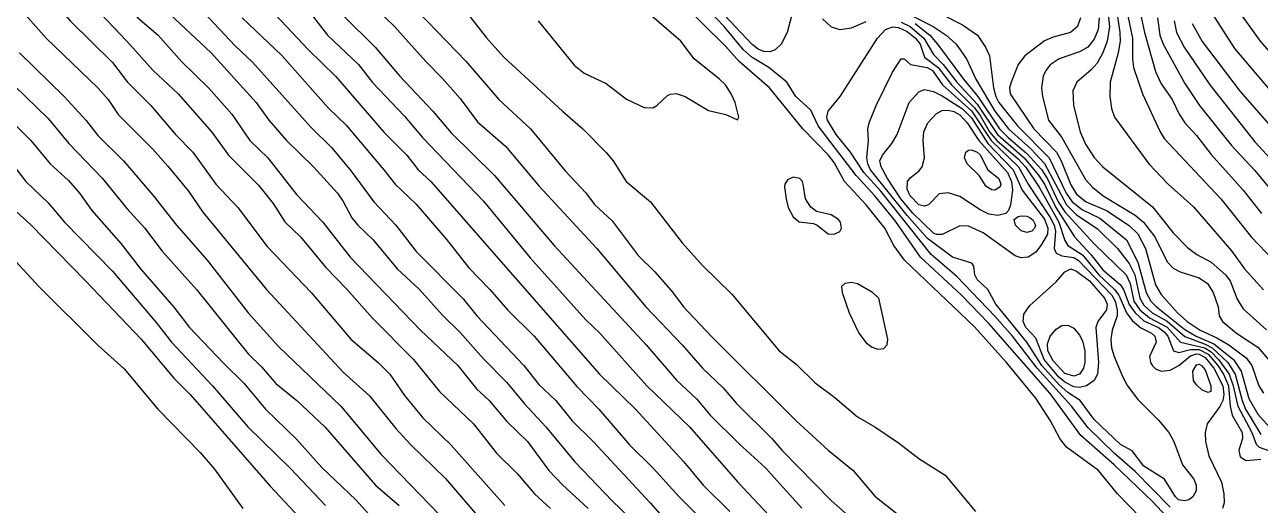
# Model space of a CAD drawing. Extents: x 474277 to 475042, y 254928 to 255625.
# Drawn here: x 474723.27 to 474755.69, y 255515.71 to 255528.33 of the extents above; entities that cross this region are included whole.
import ezdxf

# ---------------------------------------------------------------- set-up
doc = ezdxf.new("R2010")
doc.units = 0
doc.header["$MEASUREMENT"] = 0
doc.layers.add('BaseMapV2_DTM_export_MonNov09090547073261 — entities', color=1, linetype='CONTINUOUS')

msp = doc.modelspace()

# ---------------------------------------------------------------- linework, layer by layer
at = {"layer": 'BaseMapV2_DTM_export_MonNov09090547073261 — entities', "color": 15, "linetype": 'Continuous', "true_color": 0xb7484b}
for points in [[(474722.944, 255536.254, 89.25), (474723.386, 255535.794, 89.25), (474723.999, 255535.028, 89.25), (474725.033, 255534.011, 89.25), (474726.931, 255531.961, 89.25), (474727.275, 255531.5, 89.25), (474728.636, 255530.064, 89.25), (474729.173, 255529.339, 89.25), (474729.71, 255528.733, 89.25), (474730.707, 255527.682, 89.25), (474731.426, 255526.977, 89.25), (474732.7, 255525.503, 89.25), (474733.295, 255524.906, 89.25), (474733.595, 255524.523, 89.25), (474733.927, 255524.211, 89.25), (474738.356, 255519.156, 89.25), (474739.301, 255518.235, 89.25), (474740.568, 255516.855, 89.25), (474741.077, 255516.242, 89.25), (474741.776, 255515.552, 89.25)], [(474722.579, 255532.26, 90.25), (474724.33, 255530.657, 90.25), (474724.924, 255529.967, 90.25), (474725.646, 255529.219, 90.25), (474726.239, 255528.51, 90.25), (474726.773, 255528.05, 90.25), (474727.386, 255527.36, 90.25), (474728.1, 255526.66, 90.25), (474728.7, 255525.98, 90.25), (474729.18, 255525.29, 90.25), (474729.652, 255524.83, 90.25), (474730.4, 255523.868, 90.25), (474731.09, 255523.143, 90.25), (474731.806, 255522.223, 90.25), (474733.652, 255520.306, 90.25), (474734.633, 255519.386, 90.25), (474735.121, 255518.772, 90.25), (474735.461, 255518.461, 90.25), (474735.921, 255517.914, 90.25), (474736.464, 255517.392, 90.25), (474737.023, 255516.625, 90.25), (474737.378, 255516.254, 90.25), (474738.059, 255515.628, 90.25)], [(474722.579, 255531.332, 90.5), (474723.499, 255530.442, 90.5), (474724.113, 255529.764, 90.5), (474724.573, 255529.345, 90.5), (474725.953, 255527.897, 90.5), (474726.64, 255527.13, 90.5), (474727.295, 255526.516, 90.5), (474728.176, 255525.51, 90.5), (474728.621, 255524.906, 90.5), (474729.403, 255524.12, 90.5), (474729.787, 255523.631, 90.5), (474730.093, 255523.153, 90.5), (474730.506, 255522.759, 90.5), (474731.167, 255521.953, 90.5), (474731.704, 255521.402, 90.5), (474732.394, 255520.622, 90.5), (474733.472, 255519.539, 90.5), (474734.157, 255518.7, 90.5), (474735.048, 255517.852, 90.5), (474735.649, 255517.085, 90.5), (474736.195, 255516.549, 90.5), (474736.646, 255516.012, 90.5), (474737.071, 255515.628, 90.5)], [(474722.426, 255530.58, 90.75), (474723.729, 255529.172, 90.75), (474724.057, 255528.893, 90.75), (474724.463, 255528.433, 90.75), (474725.569, 255527.337, 90.75), (474725.967, 255526.823, 90.75), (474726.577, 255526.21, 90.75), (474727.225, 255525.443, 90.75), (474727.68, 255524.983, 90.75), (474728.285, 255524.14, 90.75), (474728.866, 255523.529, 90.75), (474729.633, 255522.509, 90.75), (474730.785, 255521.303, 90.75), (474731.827, 255520.076, 90.75), (474732.544, 255519.462, 90.75), (474732.854, 255519.151, 90.75), (474733.237, 255518.593, 90.75), (474733.713, 255518.005, 90.75), (474734.464, 255517.289, 90.75), (474735.869, 255515.705, 90.75)], [(474726.873, 255529.825, 89.75), (474728.79, 255527.777, 89.75), (474729.25, 255527.347, 89.75), (474730.783, 255525.63, 89.75), (474731.32, 255525.103, 89.75), (474731.811, 255524.523, 89.75), (474732.432, 255523.679, 89.75), (474733.007, 255523.066, 89.75), (474733.542, 255522.376, 89.75), (474734.771, 255521.133, 89.75), (474735.135, 255520.689, 89.75), (474736.367, 255519.386, 89.75), (474736.764, 255518.888, 89.75), (474737.205, 255518.465, 89.75), (474737.633, 255517.929, 89.75), (474738.182, 255517.392, 89.75), (474739.684, 255515.782, 89.75), (474740.675, 255514.642, 89.75)], [(474754.476, 255529.592, 84.75), (474755.69, 255527.897, 84.75), (474756.297, 255527.207, 84.75)], [(474733.085, 255529.2, 88.25), (474734.847, 255527.375, 88.25), (474735.712, 255526.363, 88.25), (474736.538, 255525.596, 88.25), (474737.454, 255524.49, 88.25), (474737.991, 255523.919, 88.25), (474738.221, 255523.612, 88.25), (474738.681, 255523.18, 88.25), (474739.371, 255522.271, 88.25), (474739.803, 255521.839, 88.25), (474740.275, 255521.303, 88.25), (474740.556, 255520.919, 88.25), (474741.288, 255520.14, 88.25), (474743.512, 255517.933, 88.25), (474744.356, 255517.162, 88.25), (474745.011, 255516.625, 88.25), (474745.582, 255515.954, 88.25), (474746.655, 255515.1, 88.25)], [(474723.09, 255528.817, 91), (474723.835, 255527.973, 91), (474725.187, 255526.67, 91), (474725.455, 255526.363, 91), (474725.723, 255525.975, 91), (474726.629, 255525.06, 91), (474727.026, 255524.614, 91), (474727.563, 255523.957, 91), (474727.946, 255523.404, 91), (474729.613, 255521.379, 91), (474731.627, 255519.21, 91), (474732.317, 255518.587, 91), (474733.007, 255517.725, 91), (474733.39, 255517.306, 91), (474734.31, 255516.42, 91), (474735.154, 255515.434, 91)], [(474734.541, 255529.078, 88), (474735.384, 255527.983, 88), (474735.844, 255527.474, 88), (474737.378, 255526.056, 88), (474737.916, 255525.596, 88), (474738.528, 255524.971, 88), (474738.707, 255524.753, 88), (474739.054, 255524.216, 88), (474739.69, 255523.679, 88), (474740.518, 255522.606, 88), (474741.058, 255522.012, 88), (474741.825, 255521.255, 88), (474743.066, 255519.769, 88), (474743.512, 255519.414, 88), (474744.014, 255518.926, 88), (474744.531, 255518.542, 88), (474745.122, 255518.039, 88), (474745.582, 255517.77, 88), (474746.195, 255517.355, 88), (474746.732, 255516.94, 88), (474747.422, 255516.504, 88), (474748.223, 255515.552, 88)], [(474752.559, 255515.387, 88), (474751.946, 255516.014, 88), (474751.449, 255516.625, 88), (474750.61, 255517.239, 88), (474750.437, 255517.469, 88), (474750.189, 255517.929, 88), (474749.799, 255518.529, 88), (474749.032, 255519.462, 88), (474748.189, 255520.4, 88), (474746.359, 255522.146, 88), (474746.078, 255522.529, 88), (474745.841, 255522.989, 88), (474745.352, 255523.603, 88), (474744.78, 255524.216, 88), (474744.508, 255524.713, 88), (474744.364, 255524.906, 88), (474743.692, 255525.596, 88), (474742.816, 255526.67, 88), (474742.016, 255527.36, 88), (474741.671, 255527.761, 88), (474740.438, 255528.97, 88)], [(474751.66, 255528.97, 86.75), (474751.733, 255528.28, 86.75), (474751.671, 255527.897, 86.75), (474751.563, 255527.59, 86.75), (474751.409, 255527.319, 86.75), (474751.256, 255527.147, 86.75), (474750.876, 255526.823, 86.75), (474750.772, 255526.593, 86.75), (474750.794, 255526.21, 86.75), (474750.964, 255525.52, 86.75), (474751.103, 255525.192, 86.75), (474751.333, 255524.846, 86.75), (474751.563, 255524.602, 86.75), (474752.866, 255523.545, 86.75), (474753.403, 255522.867, 86.75), (474753.786, 255522.476, 86.75), (474754.029, 255522.299, 86.75), (474754.4, 255522.093, 86.75), (474754.783, 255521.767, 86.75), (474754.902, 255521.609, 86.75), (474755.09, 255521.127, 86.75), (474755.243, 255520.873, 86.75), (474755.857, 255520.321, 86.75)], [(474751.892, 255528.893, 86.5), (474752.01, 255528.127, 86.5), (474752.018, 255527.897, 86.5), (474751.963, 255527.59, 86.5), (474751.753, 255526.823, 86.5), (474751.749, 255526.44, 86.5), (474751.791, 255526.133, 86.5), (474751.871, 255525.903, 86.5), (474752.766, 255524.676, 86.5), (474753.272, 255524.14, 86.5), (474753.94, 255523.552, 86.5), (474754.936, 255522.396, 86.5), (474755.277, 255521.916, 86.5), (474755.78, 255521.37, 86.5)], [(474752.146, 255528.893, 86.25), (474752.336, 255527.973, 86.25), (474752.337, 255527.437, 86.25), (474752.37, 255527.207, 86.25), (474752.602, 255526.516, 86.25), (474753.062, 255525.52, 86.25), (474753.173, 255525.342, 86.25), (474754.658, 255523.756, 86.25), (474755.453, 255522.759, 86.25), (474756.039, 255522.146, 86.25)], [(474754.205, 255528.97, 85), (474755.013, 255527.706, 85), (474756.154, 255526.363, 85)], [(474726.95, 255528.732, 90), (474728.163, 255527.59, 90), (474729.344, 255526.286, 90), (474729.679, 255525.826, 90), (474730.142, 255525.29, 90), (474730.843, 255524.6, 90), (474731.473, 255523.91, 90), (474731.627, 255523.689, 90), (474731.857, 255523.259, 90), (474732.01, 255523.064, 90), (474732.41, 255522.683, 90), (474733.044, 255521.916, 90), (474733.62, 255521.389, 90), (474734.234, 255520.702, 90), (474734.694, 255520.252, 90), (474735.307, 255519.556, 90), (474735.921, 255518.939, 90), (474736.381, 255518.376, 90), (474736.946, 255517.775, 90), (474737.701, 255516.855, 90), (474738.681, 255515.827, 90), (474739.141, 255515.392, 90)], [(474728.972, 255528.51, 89.5), (474730.017, 255527.519, 89.5), (474731.243, 255526.14, 89.5), (474731.704, 255525.689, 89.5), (474732.696, 255524.523, 89.5), (474732.987, 255524.14, 89.5), (474733.544, 255523.617, 89.5), (474734.35, 255522.683, 89.5), (474734.924, 255521.945, 89.5), (474735.479, 255521.379, 89.5), (474735.939, 255520.842, 89.5), (474736.64, 255520.152, 89.5), (474737.761, 255518.829, 89.5), (474738.333, 255518.235, 89.5), (474739.141, 255517.297, 89.5), (474739.755, 255516.696, 89.5), (474740.445, 255515.932, 89.5), (474741.444, 255514.938, 89.5)], [(474730.783, 255528.602, 89), (474731.217, 255528.05, 89), (474732.032, 255527.283, 89), (474732.394, 255526.814, 89), (474733.237, 255525.931, 89), (474733.711, 255525.366, 89), (474735.307, 255523.696, 89), (474736.534, 255522.207, 89), (474737.991, 255520.579, 89), (474738.362, 255520.229, 89), (474739.598, 255518.849, 89), (474740.71, 255517.775, 89), (474741.981, 255516.319, 89), (474743.064, 255515.168, 89)], [(474731.627, 255528.573, 88.75), (474732.462, 255527.743, 88.75), (474733.113, 255526.977, 88.75), (474733.981, 255526.056, 88.75), (474734.464, 255525.492, 88.75), (474735.599, 255524.37, 88.75), (474737.163, 255522.529, 88.75), (474739.576, 255519.922, 88.75), (474740.371, 255519.002, 88.75), (474740.905, 255518.496, 88.75), (474741.26, 255518.082, 88.75), (474742.03, 255517.315, 88.75), (474742.697, 255516.702, 88.75), (474743.665, 255515.64, 88.75)], [(474732.47, 255528.766, 88.5), (474732.976, 255528.28, 88.5), (474733.792, 255527.36, 88.5), (474734.234, 255526.918, 88.5), (474734.694, 255526.391, 88.5), (474735.154, 255525.781, 88.5), (474735.886, 255525.136, 88.5), (474736.764, 255524.098, 88.5), (474738.283, 255522.453, 88.5), (474739.568, 255520.919, 88.5), (474740.52, 255519.922, 88.5), (474741.059, 255519.309, 88.5), (474741.595, 255518.795, 88.5), (474741.952, 255518.389, 88.5), (474742.873, 255517.469, 88.5), (474743.138, 255517.162, 88.5), (474744.432, 255515.835, 88.5), (474745.582, 255514.822, 88.5)], [(474741.978, 255525.835, 87.75), (474742.01, 255525.903, 87.75), (474741.912, 255526.286, 87.75), (474741.809, 255526.516, 87.75), (474741.656, 255526.747, 87.75), (474741.505, 255526.9, 87.75), (474740.835, 255527.437, 87.75), (474740.489, 255527.897, 87.75), (474739.601, 255528.66, 87.75)], [(474753.71, 255514.9, 88.25), (474752.866, 255515.814, 88.25), (474751.855, 255516.779, 88.25), (474750.988, 255517.545, 88.25), (474750.182, 255518.65, 88.25), (474748.572, 255520.489, 88.25), (474747.856, 255521.226, 88.25), (474746.779, 255522.223, 88.25), (474746.119, 255523.169, 88.25), (474745.582, 255523.835, 88.25), (474745.085, 255524.37, 88.25), (474744.094, 255525.673, 88.25), (474743.895, 255526.083, 88.25), (474743.505, 255526.44, 88.25), (474743.269, 255526.823, 88.25), (474742.796, 255527.207, 88.25), (474742.361, 255527.468, 88.25), (474742.131, 255527.666, 88.25), (474741.62, 255528.28, 88.25), (474741.189, 255528.74, 88.25)], [(474742.959, 255527.667, 88.5), (474742.822, 255527.616, 88.5), (474742.668, 255527.622, 88.5), (474742.515, 255527.689, 88.5), (474742.361, 255527.81, 88.5), (474741.481, 255528.74, 88.5)], [(474743.396, 255528.587, 88.5), (474743.276, 255528.127, 88.5), (474743.122, 255527.82, 88.5), (474742.959, 255527.667, 88.5)], [(474744.202, 255528.484, 88.25), (474744.432, 255528.271, 88.25), (474744.662, 255528.204, 88.25), (474744.968, 255528.25, 88.25), (474745.352, 255528.415, 88.25)], [(474746.195, 255528.748, 87.75), (474747.108, 255528.28, 87.75), (474747.449, 255528.05, 87.75), (474747.711, 255527.82, 87.75), (474747.983, 255527.437, 87.75), (474748.227, 255526.9, 87.75), (474748.726, 255526.055, 87.75), (474749.089, 255525.596, 87.75), (474749.684, 255525.06, 87.75), (474750.029, 255524.688, 87.75), (474750.605, 255523.603, 87.75), (474750.873, 255523.34, 87.75), (474751.409, 255522.976, 87.75), (474751.946, 255522.45, 87.75), (474752.253, 255522.057, 87.75), (474752.404, 255521.763, 87.75), (474752.532, 255521.149, 87.75), (474752.636, 255520.969, 87.75), (474752.858, 255520.766, 87.75), (474753.25, 255520.544, 87.75), (474753.71, 255520.14, 87.75), (474754.246, 255519.944, 87.75), (474754.43, 255519.846, 87.75), (474754.84, 255519.462, 87.75), (474755.031, 255519.156, 87.75), (474755.217, 255518.465, 87.75), (474755.309, 255518.235, 87.75), (474755.703, 255517.575, 87.75)], [(474747.345, 255528.594, 87.5), (474747.882, 255528.324, 87.5), (474748.273, 255528.05, 87.5), (474748.484, 255527.743, 87.5), (474748.586, 255527.513, 87.5), (474748.689, 255526.67, 87.5), (474748.753, 255526.44, 87.5), (474748.832, 255526.286, 87.5), (474749.318, 255525.673, 87.5), (474750.154, 255524.83, 87.5), (474750.601, 255523.91, 87.5), (474750.754, 255523.679, 87.5), (474751.026, 255523.467, 87.5), (474751.486, 255523.248, 87.5), (474752.185, 255522.683, 87.5), (474752.483, 255522.091, 87.5), (474752.699, 255521.303, 87.5), (474752.82, 255521.072, 87.5), (474752.971, 255520.919, 87.5), (474753.71, 255520.331, 87.5), (474754.013, 255520.152, 87.5), (474754.476, 255519.955, 87.5), (474754.991, 255519.539, 87.5), (474755.195, 255519.232, 87.5), (474755.396, 255518.519, 87.5), (474755.626, 255518.105, 87.5), (474755.933, 255517.768, 87.5)], [(474750.973, 255528.51, 87.25), (474750.892, 255528.28, 87.25), (474750.716, 255528.127, 87.25), (474750.259, 255528.006, 87.25), (474750.029, 255527.906, 87.25), (474749.51, 255527.513, 87.25), (474749.339, 255527.286, 87.25), (474749.153, 255526.823, 87.25), (474749.111, 255526.67, 87.25), (474749.133, 255526.516, 87.25), (474749.749, 255525.596, 87.25), (474750.342, 255524.983, 87.25), (474750.467, 255524.753, 87.25), (474750.719, 255524.129, 87.25), (474750.873, 255523.878, 87.25), (474751.126, 255523.679, 87.25), (474751.654, 255523.449, 87.25), (474752.253, 255523.055, 87.25), (474752.477, 255522.836, 87.25), (474752.677, 255522.453, 87.25), (474752.943, 255521.503, 87.25), (474753.096, 255521.247, 87.25), (474753.519, 255520.766, 87.25), (474753.776, 255520.536, 87.25), (474754.116, 255520.306, 87.25), (474754.553, 255520.105, 87.25), (474754.869, 255519.922, 87.25), (474755.32, 255519.587, 87.25), (474755.469, 255519.386, 87.25), (474755.657, 255518.849, 87.25), (474755.78, 255518.655, 87.25)], [(474751.462, 255528.51, 87), (474751.44, 255528.203, 87), (474751.333, 255527.95, 87), (474751.171, 255527.743, 87), (474750.949, 255527.616, 87), (474750.412, 255527.43, 87), (474750.182, 255527.279, 87), (474750.065, 255527.13, 87), (474749.997, 255526.977, 87), (474749.954, 255526.67, 87), (474749.982, 255526.44, 87), (474750.139, 255525.826, 87), (474750.489, 255525.367, 87), (474751.103, 255524.267, 87), (474751.291, 255524.063, 87), (474751.568, 255523.833, 87), (474752.406, 255523.333, 87), (474752.632, 255523.143, 87), (474752.923, 255522.759, 87), (474753.25, 255522.107, 87), (474753.403, 255521.937, 87), (474753.587, 255521.839, 87), (474754.093, 255521.686, 87), (474754.311, 255521.533, 87), (474754.453, 255521.303, 87), (474754.585, 255520.919, 87), (474754.614, 255520.689, 87), (474754.698, 255520.536, 87), (474755.072, 255520.229, 87), (474755.626, 255519.867, 87), (474756.037, 255519.386, 87)], [(474752.524, 255528.74, 86), (474752.651, 255528.127, 86), (474752.943, 255527.098, 86), (474753.096, 255526.78, 86), (474753.379, 255526.363, 86), (474753.561, 255525.98, 86), (474753.71, 255525.75, 86), (474754.016, 255525.424, 86), (474754.4, 255524.921, 86), (474755.246, 255523.986, 86), (474755.726, 255523.373, 86)], [(474752.998, 255528.51, 85.75), (474753.056, 255528.05, 85.75), (474753.142, 255527.82, 85.75), (474753.71, 255526.789, 85.75), (474754.094, 255526.21, 85.75), (474754.936, 255525.159, 85.75), (474755.55, 255524.502, 85.75), (474756.01, 255523.945, 85.75)], [(474736.739, 255528.433, 87.75), (474737.684, 255527.267, 87.75), (474737.949, 255527.053, 87.75), (474738.528, 255526.785, 87.75), (474739.064, 255526.374, 87.75), (474739.524, 255526.151, 87.75), (474739.755, 255526.148, 87.75), (474739.86, 255526.21, 87.75), (474740.138, 255526.471, 87.75), (474740.215, 255526.508, 87.75), (474740.368, 255526.522, 87.75), (474740.598, 255526.445, 87.75), (474741.211, 255526.08, 87.75), (474741.671, 255525.969, 87.75), (474741.978, 255525.835, 87.75)], [(474753.326, 255515.664, 88.5), (474752.406, 255516.601, 88.5), (474751.869, 255517.07, 88.5), (474751.179, 255517.747, 88.5), (474750.742, 255518.312, 88.5), (474749.841, 255519.309, 88.5), (474749.191, 255520.152, 88.5), (474748.726, 255520.681, 88.5), (474747.729, 255521.717, 88.5), (474747.055, 255522.299, 88.5), (474745.735, 255523.96, 88.5), (474745.286, 255524.446, 88.5), (474744.937, 255524.983, 88.5), (474744.561, 255525.443, 88.5), (474744.333, 255525.826, 88.5), (474744.315, 255525.903, 88.5), (474744.349, 255526.056, 88.5), (474744.67, 255526.44, 88.5), (474745.651, 255527.973, 88.5), (474745.86, 255528.203, 88.5), (474746.042, 255528.271, 88.5), (474746.195, 255528.256, 88.5), (474746.425, 255528.153, 88.5), (474746.646, 255527.973, 88.5), (474746.769, 255527.82, 88.5), (474746.885, 255527.475, 88.5), (474747.238, 255527.207, 88.5), (474747.589, 255526.747, 88.5), (474748.189, 255526.146, 88.5), (474748.342, 255525.942, 88.5), (474748.59, 255525.52, 88.5), (474748.776, 255525.29, 88.5), (474749.339, 255524.805, 88.5), (474749.53, 255524.6, 88.5), (474749.894, 255524.063, 88.5), (474750.406, 255523.143, 88.5), (474750.566, 255522.665, 88.5), (474750.643, 255522.536, 88.5), (474751.026, 255522.286, 88.5), (474751.453, 255521.763, 88.5), (474751.871, 255521.379, 88.5), (474751.983, 255521.226, 88.5), (474752.183, 255520.766, 88.5), (474752.329, 255520.566, 88.5), (474752.559, 255520.371, 88.5), (474752.841, 255520.229, 88.5), (474752.928, 255520.152, 88.5), (474752.958, 255519.999, 88.5), (474752.786, 255519.616, 88.5), (474752.811, 255519.462, 88.5), (474752.866, 255519.37, 88.5), (474752.943, 255519.296, 88.5), (474753.096, 255519.234, 88.5), (474753.326, 255519.263, 88.5), (474753.556, 255519.387, 88.5), (474753.863, 255519.634, 88.5), (474754.016, 255519.69, 88.5), (474754.093, 255519.681, 88.5), (474754.246, 255519.594, 88.5), (474754.477, 255519.309, 88.5), (474754.706, 255518.853, 88.5), (474754.737, 255518.619, 88.5), (474754.706, 255518.467, 88.5), (474754.63, 255518.31, 88.5), (474754.302, 255517.852, 88.5), (474754.249, 255517.622, 88.5), (474754.254, 255517.392, 88.5), (474754.342, 255517.009, 88.5), (474754.671, 255516.319, 88.5), (474754.738, 255516.012, 88.5), (474754.742, 255515.782, 88.5), (474754.703, 255515.628, 88.5)], [(474746.272, 255528.394, 88.25), (474746.502, 255528.282, 88.25), (474746.861, 255527.973, 88.25), (474747.115, 255527.545, 88.25), (474747.372, 255527.283, 88.25), (474747.727, 255526.823, 88.25), (474748.266, 255526.239, 88.25), (474748.799, 255525.443, 88.25), (474749.498, 255524.83, 88.25), (474749.876, 255524.383, 88.25), (474750.029, 255524.142, 88.25), (474750.328, 255523.526, 88.25), (474750.82, 255522.759, 88.25), (474751.249, 255522.299, 88.25), (474751.563, 255521.89, 88.25), (474752.023, 255521.503, 88.25), (474752.101, 255521.379, 88.25), (474752.253, 255520.987, 88.25), (474752.406, 255520.767, 88.25), (474752.636, 255520.559, 88.25), (474753.019, 255520.377, 88.25), (474753.173, 255520.269, 88.25), (474753.263, 255520.152, 88.25), (474753.417, 255519.769, 88.25), (474753.556, 255519.72, 88.25), (474753.863, 255519.804, 88.25), (474754.093, 255519.803, 88.25), (474754.323, 255519.678, 88.25), (474754.578, 255519.386, 88.25), (474754.731, 255519.156, 88.25), (474754.855, 255518.849, 88.25), (474754.9, 255518.312, 88.25), (474754.959, 255518.082, 88.25), (474755.22, 255517.622, 88.25), (474755.229, 255517.469, 88.25), (474755.134, 255517.162, 88.25), (474755.166, 255516.986, 88.25), (474755.32, 255516.889, 88.25), (474755.703, 255516.923, 88.25)], [(474746.637, 255528.357, 88), (474747.02, 255528.05, 88), (474747.225, 255527.82, 88), (474747.902, 255526.9, 88), (474748.285, 255526.44, 88), (474748.853, 255525.596, 88), (474749.075, 255525.366, 88), (474749.569, 255524.951, 88), (474749.952, 255524.53, 88), (474750.106, 255524.285, 88), (474750.386, 255523.679, 88), (474750.566, 255523.419, 88), (474751.333, 255522.573, 88), (474752.171, 255521.763, 88), (474752.274, 255521.533, 88), (474752.378, 255521.072, 88), (474752.536, 255520.842, 88), (474752.789, 255520.632, 88), (474753.25, 255520.389, 88), (474753.598, 255519.999, 88), (474754.242, 255519.846, 88), (474754.4, 255519.742, 88), (474754.598, 255519.539, 88), (474754.878, 255519.156, 88), (474754.983, 255518.849, 88), (474755.1, 255518.312, 88), (474755.472, 255517.622, 88), (474755.581, 255517.315, 88), (474755.66, 255517.239, 88), (474756.087, 255517.086, 88)], [(474753.436, 255528.433, 85.5), (474753.497, 255528.127, 85.5), (474753.696, 255527.743, 85.5), (474754.367, 255526.747, 85.5), (474755.55, 255525.255, 85.5), (474756.777, 255523.924, 85.5)], [(474753.907, 255528.357, 85.25), (474754.17, 255527.889, 85.25), (474755.166, 255526.573, 85.25), (474756.963, 255524.523, 85.25)], [(474723.128, 255527.59, 91.25), (474724.305, 255526.44, 91.25), (474724.879, 255525.81, 91.25), (474725.186, 255525.419, 91.25), (474725.861, 255524.753, 91.25), (474726.643, 255523.841, 91.25), (474727.25, 255523.066, 91.25), (474728.059, 255522.146, 91.25), (474729.137, 255520.766, 91.25), (474729.94, 255519.876, 91.25), (474731.566, 255518.312, 91.25), (474732.624, 255517.046, 91.25), (474735.18, 255514.402, 91.25)], [(474721.406, 255527.283, 91.75), (474723.43, 255525.29, 91.75), (474723.933, 255524.676, 91.75), (474724.419, 255524.242, 91.75), (474724.707, 255523.91, 91.75), (474725.033, 255523.455, 91.75), (474725.799, 255522.579, 91.75), (474726.309, 255521.916, 91.75), (474727.18, 255520.917, 91.75), (474727.596, 255520.382, 91.75), (474728.483, 255519.44, 91.75), (474729.02, 255518.92, 91.75), (474729.591, 255518.235, 91.75), (474730.4, 255517.452, 91.75), (474731.068, 255516.702, 91.75), (474731.958, 255515.859, 91.75), (474733.42, 255514.248, 91.75)], [(474722.417, 255527.283, 91.5), (474723.883, 255525.865, 91.5), (474724.424, 255525.213, 91.5), (474725.314, 255524.293, 91.5), (474725.953, 255523.503, 91.5), (474726.413, 255522.997, 91.5), (474726.873, 255522.384, 91.5), (474727.776, 255521.379, 91.5), (474729.129, 255519.692, 91.5), (474729.48, 255519.349, 91.5), (474729.863, 255518.912, 91.5), (474730.41, 255518.465, 91.5), (474731.145, 255517.775, 91.5), (474732.47, 255516.244, 91.5), (474733.092, 255515.705, 91.5)], [(474753.816, 255515.859, 88.75), (474753.71, 255515.826, 88.75), (474753.55, 255515.859, 88.75), (474753.469, 255515.935, 88.75), (474753.175, 255516.395, 88.75), (474752.636, 255516.744, 88.75), (474752.329, 255517.139, 88.75), (474752.023, 255517.313, 88.75), (474751.333, 255517.961, 88.75), (474750.968, 255518.465, 88.75), (474750.643, 255518.674, 88.75), (474750.412, 255518.879, 88.75), (474749.961, 255519.386, 88.75), (474749.566, 255519.999, 88.75), (474748.751, 255520.996, 88.75), (474748.539, 255521.379, 88.75), (474748.266, 255521.637, 88.75), (474748.204, 255521.763, 88.75), (474748.173, 255521.993, 88.75), (474748.122, 255522.069, 88.75), (474747.615, 255522.223, 88.75), (474746.962, 255522.718, 88.75), (474746.425, 255523.316, 88.75), (474745.463, 255524.523, 88.75), (474745.39, 255524.676, 88.75), (474745.366, 255524.83, 88.75), (474745.416, 255525.29, 88.75), (474745.398, 255525.596, 88.75), (474745.428, 255525.75, 88.75), (474745.612, 255526.21, 88.75), (474746.042, 255527.079, 88.75), (474746.272, 255527.432, 88.75), (474746.349, 255527.433, 88.75), (474746.512, 255527.283, 88.75), (474746.95, 255527.207, 88.75), (474747.087, 255527.13, 88.75), (474747.351, 255526.747, 88.75), (474748.112, 255526.065, 88.75), (474748.628, 255525.29, 88.75), (474749.349, 255524.6, 88.75), (474749.605, 255524.14, 88.75), (474750.182, 255523.267, 88.75), (474750.282, 255523.066, 88.75), (474750.321, 255522.913, 88.75), (474750.281, 255522.453, 88.75), (474750.336, 255522.332, 88.75), (474750.489, 255522.262, 88.75), (474750.796, 255522.214, 88.75), (474750.914, 255522.146, 88.75), (474751.799, 255521.226, 88.75), (474751.884, 255521.072, 88.75), (474751.941, 255520.842, 88.75), (474751.935, 255520.689, 88.75), (474751.81, 255520.306, 88.75), (474751.773, 255520.076, 88.75), (474751.79, 255519.846, 88.75), (474751.861, 255519.616, 88.75), (474752.082, 255519.079, 88.75), (474752.207, 255518.849, 88.75), (474752.483, 255518.489, 88.75), (474753.019, 255517.948, 88.75), (474753.294, 255517.622, 88.75), (474753.421, 255517.392, 88.75), (474753.656, 255516.779, 88.75), (474753.949, 255516.395, 88.75), (474754.012, 255516.242, 88.75), (474754.008, 255516.089, 88.75), (474753.921, 255515.935, 88.75), (474753.816, 255515.859, 88.75)], [(474749.606, 255522.223, 89), (474749.416, 255522.206, 89), (474749.262, 255522.262, 89), (474748.419, 255522.866, 89), (474748.036, 255523.044, 89), (474747.806, 255523.048, 89), (474747.345, 255522.818, 89), (474747.192, 255522.823, 89), (474747.115, 255522.856, 89), (474746.579, 255523.38, 89), (474746.26, 255523.756, 89), (474745.913, 255524.293, 89), (474745.745, 255524.6, 89), (474745.708, 255524.753, 89), (474745.775, 255524.906, 89), (474746.028, 255525.213, 89), (474746.161, 255525.443, 89), (474746.476, 255526.286, 89), (474746.732, 255526.564, 89), (474746.885, 255526.632, 89), (474747.115, 255526.571, 89), (474747.345, 255526.462, 89), (474747.882, 255526.116, 89), (474748.112, 255525.881, 89), (474748.545, 255525.213, 89), (474749.211, 255524.523, 89), (474749.445, 255523.986, 89), (474750.029, 255523.224, 89), (474750.118, 255522.989, 89), (474750.106, 255522.833, 89), (474749.952, 255522.556, 89), (474749.799, 255522.356, 89), (474749.606, 255522.223, 89)], [(474749.018, 255523.373, 89.25), (474748.802, 255523.321, 89.25), (474748.572, 255523.358, 89.25), (474748.342, 255523.465, 89.25), (474747.806, 255523.82, 89.25), (474747.499, 255523.916, 89.25), (474747.269, 255523.891, 89.25), (474746.99, 255523.603, 89.25), (474746.885, 255523.562, 89.25), (474746.732, 255523.602, 89.25), (474746.502, 255523.837, 89.25), (474746.425, 255524.013, 89.25), (474746.435, 255524.216, 89.25), (474746.502, 255524.313, 89.25), (474746.732, 255524.488, 89.25), (474746.824, 255524.6, 89.25), (474746.879, 255524.83, 89.25), (474746.842, 255525.29, 89.25), (474746.868, 255525.52, 89.25), (474746.968, 255525.75, 89.25), (474747.192, 255526.001, 89.25), (474747.345, 255526.077, 89.25), (474747.499, 255526.088, 89.25), (474747.652, 255526.052, 89.25), (474747.806, 255525.961, 89.25), (474748.005, 255525.75, 89.25), (474748.303, 255525.29, 89.25), (474749.057, 255524.446, 89.25), (474749.167, 255524.216, 89.25), (474749.194, 255523.986, 89.25), (474749.14, 255523.603, 89.25), (474749.083, 255523.449, 89.25), (474749.018, 255523.373, 89.25)], [(474748.855, 255524.063, 89.5), (474748.726, 255523.987, 89.5), (474748.649, 255523.991, 89.5), (474748.496, 255524.082, 89.5), (474748.317, 255524.37, 89.5), (474748.002, 255524.676, 89.5), (474747.933, 255524.83, 89.5), (474747.964, 255524.983, 89.5), (474748.036, 255525.034, 89.5), (474748.112, 255525.044, 89.5), (474748.266, 255524.985, 89.5), (474748.342, 255524.913, 89.5), (474748.544, 255524.523, 89.5), (474748.833, 255524.293, 89.5), (474748.886, 255524.14, 89.5), (474748.855, 255524.063, 89.5)], [(474723.039, 255524.555, 92), (474723.295, 255524.216, 92), (474723.883, 255523.654, 92), (474724.312, 255523.143, 92), (474725.569, 255521.857, 92), (474726.72, 255520.515, 92), (474727.119, 255519.999, 92), (474728.201, 255518.849, 92), (474729.128, 255517.775, 92), (474730.247, 255516.677, 92), (474731.159, 255515.705, 92)], [(474744.508, 255522.828, 87.75), (474744.662, 255522.901, 87.75), (474744.707, 255522.989, 87.75), (474744.681, 255523.143, 87.75), (474744.627, 255523.219, 87.75), (474744.432, 255523.338, 87.75), (474744.048, 255523.425, 87.75), (474743.895, 255523.536, 87.75), (474743.755, 255523.756, 87.75), (474743.7, 255524.14, 87.75), (474743.68, 255524.216, 87.75), (474743.612, 255524.293, 87.75), (474743.435, 255524.328, 87.75), (474743.282, 255524.258, 87.75), (474743.217, 255524.14, 87.75), (474743.21, 255524.063, 87.75), (474743.249, 255523.756, 87.75), (474743.3, 255523.526, 87.75), (474743.435, 255523.288, 87.75), (474743.588, 255523.156, 87.75), (474743.972, 255523.11, 87.75), (474744.067, 255523.066, 87.75), (474744.355, 255522.839, 87.75), (474744.508, 255522.828, 87.75)], [(474722.579, 255523.838, 92.25), (474723.422, 255523.08, 92.25), (474724.868, 255521.609, 92.25), (474726.321, 255520.076, 92.25), (474727.18, 255519.05, 92.25), (474727.61, 255518.619, 92.25), (474729.71, 255516.216, 92.25), (474730.475, 255515.398, 92.25)], [(474749.702, 255522.913, 89.25), (474749.569, 255522.875, 89.25), (474749.416, 255522.918, 89.25), (474749.267, 255523.066, 89.25), (474749.238, 255523.219, 89.25), (474749.335, 255523.296, 89.25), (474749.416, 255523.313, 89.25), (474749.569, 255523.303, 89.25), (474749.646, 255523.268, 89.25), (474749.722, 255523.209, 89.25), (474749.79, 255523.066, 89.25), (474749.772, 255522.989, 89.25), (474749.702, 255522.913, 89.25)], [(474722.426, 255522.773, 92.5), (474723.638, 255521.456, 92.5), (474725.186, 255519.919, 92.5), (474725.876, 255519.294, 92.5), (474726.766, 255518.235, 92.5), (474727.87, 255517.102, 92.5), (474728.253, 255516.663, 92.5), (474728.989, 255515.628, 92.5)], [(474751.13, 255518.849, 89), (474750.949, 255518.803, 89), (474750.796, 255518.821, 89), (474750.566, 255518.941, 89), (474750.403, 255519.079, 89), (474750.02, 255519.539, 89), (474749.799, 255520.099, 89), (474749.541, 255520.382, 89), (474749.472, 255520.536, 89), (474749.492, 255520.729, 89), (474749.646, 255520.955, 89), (474750.336, 255521.578, 89), (474750.567, 255521.839, 89), (474750.719, 255521.918, 89), (474750.873, 255521.863, 89), (474751.208, 255521.609, 89), (474751.606, 255521.149, 89), (474751.677, 255520.996, 89), (474751.657, 255520.842, 89), (474751.428, 255520.536, 89), (474751.381, 255520.382, 89), (474751.449, 255519.462, 89), (474751.423, 255519.156, 89), (474751.333, 255518.992, 89), (474751.13, 255518.849, 89)], [(474745.812, 255519.832, 87.75), (474745.898, 255519.922, 87.75), (474745.923, 255520.076, 87.75), (474745.681, 255521.149, 87.75), (474745.514, 255521.303, 87.75), (474745.122, 255521.527, 87.75), (474744.968, 255521.558, 87.75), (474744.791, 255521.533, 87.75), (474744.707, 255521.456, 87.75), (474744.722, 255521.303, 87.75), (474744.902, 255520.766, 87.75), (474745.155, 255520.229, 87.75), (474745.352, 255519.981, 87.75), (474745.505, 255519.862, 87.75), (474745.659, 255519.809, 87.75), (474745.812, 255519.832, 87.75)], [(474750.951, 255519.156, 89.25), (474750.796, 255519.104, 89.25), (474750.566, 255519.176, 89.25), (474750.259, 255519.506, 89.25), (474750.119, 255519.769, 89.25), (474750.106, 255519.95, 89.25), (474750.181, 255520.152, 89.25), (474750.336, 255520.333, 89.25), (474750.489, 255520.432, 89.25), (474750.643, 255520.443, 89.25), (474750.796, 255520.359, 89.25), (474750.949, 255520.182, 89.25), (474751.026, 255520.032, 89.25), (474751.09, 255519.769, 89.25), (474751.091, 255519.462, 89.25), (474751.058, 255519.309, 89.25), (474750.951, 255519.156, 89.25)], [(474754.392, 255518.696, 88.75), (474754.323, 255518.67, 88.75), (474754.17, 255518.731, 88.75), (474754.016, 255518.871, 88.75), (474753.94, 255518.993, 88.75), (474753.922, 255519.232, 88.75), (474754.016, 255519.401, 88.75), (474754.093, 255519.417, 88.75), (474754.152, 255519.386, 88.75), (474754.246, 255519.266, 88.75), (474754.397, 255518.849, 88.75), (474754.392, 255518.696, 88.75)]]:
    msp.add_polyline3d(points, dxfattribs=at)

doc.saveas('drawing.dxf')
